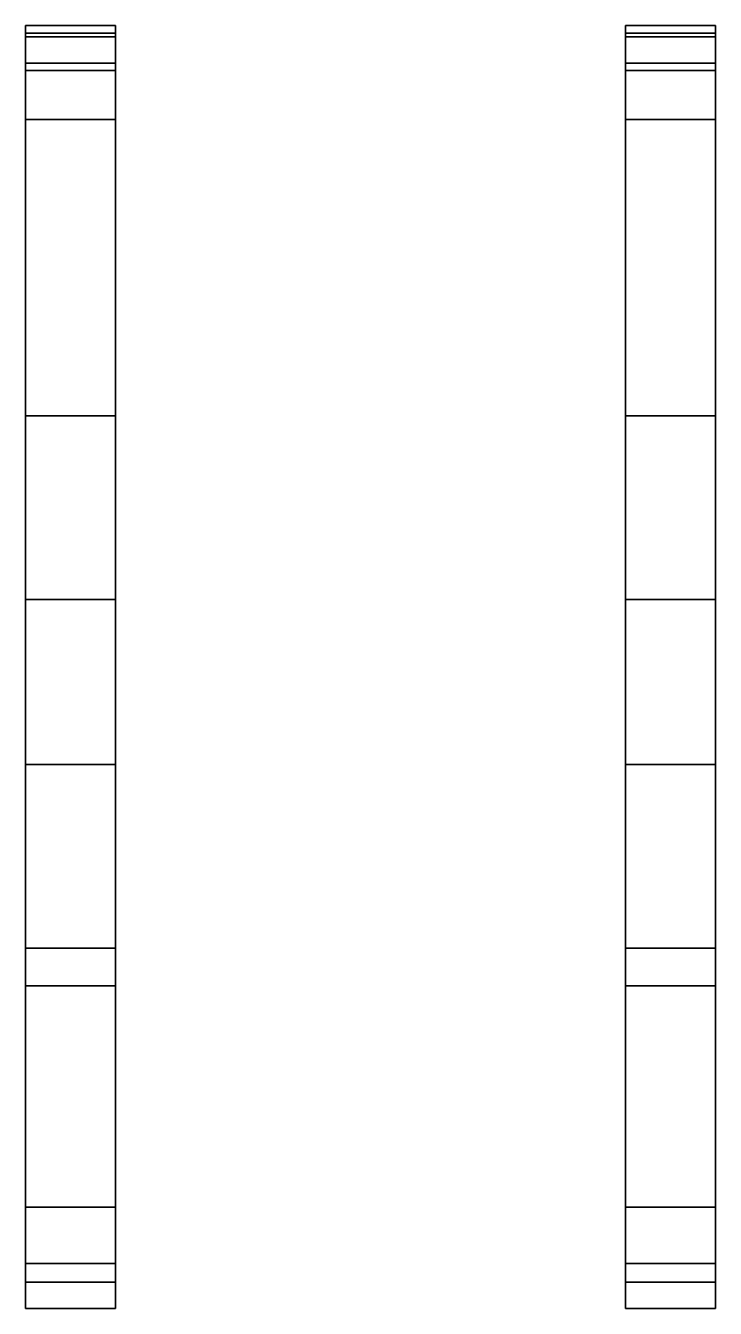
# Model space of a CAD drawing. Extents: x -0.92 to 0.92, y -1.72 to 1.7.
import ezdxf

# ---------------------------------------------------------------- set-up
doc = ezdxf.new("R2010")
doc.units = 0
doc.layers.add('TRACKS', color=3, linetype='CONTINUOUS')

msp = doc.modelspace()

# ---------------------------------------------------------------- linework, layer by layer
at = {"layer": 'TRACKS'}
for points in [[(-0.68, 1.7, 0.54), (-0.68, 1.68, 0.4), (-0.92, 1.68, 0.4), (-0.92, 1.7, 0.54)], [(-0.92, 1.7, 0.54), (-0.92, 1.68, 0.4), (-0.68, 1.68, 0.4), (-0.68, 1.7, 0.54)], [(-0.68, 1.67, 0.68), (-0.68, 1.7, 0.54), (-0.92, 1.7, 0.54), (-0.92, 1.67, 0.68)], [(-0.92, 1.67, 0.68), (-0.92, 1.7, 0.54), (-0.68, 1.7, 0.54), (-0.68, 1.67, 0.68)], [(-0.92, 1.68, 0.4), (-0.92, 1.6, 0.3), (-0.68, 1.6, 0.3), (-0.68, 1.68, 0.4)], [(-0.68, 1.68, 0.4), (-0.68, 1.6, 0.3), (-0.92, 1.6, 0.3), (-0.92, 1.68, 0.4)], [(0.92, 1.7, 0.54), (0.92, 1.68, 0.4), (0.68, 1.68, 0.4), (0.68, 1.7, 0.54)], [(0.68, 1.7, 0.54), (0.68, 1.68, 0.4), (0.92, 1.68, 0.4), (0.92, 1.7, 0.54)], [(0.68, 1.67, 0.68), (0.68, 1.7, 0.54), (0.92, 1.7, 0.54), (0.92, 1.67, 0.68)], [(0.92, 1.67, 0.68), (0.92, 1.7, 0.54), (0.68, 1.7, 0.54), (0.68, 1.67, 0.68)], [(0.92, 1.68, 0.4), (0.92, 1.6, 0.3), (0.68, 1.6, 0.3), (0.68, 1.68, 0.4)], [(0.68, 1.68, 0.4), (0.68, 1.6, 0.3), (0.92, 1.6, 0.3), (0.92, 1.68, 0.4)], [(-0.92, 1.58, 0.77), (-0.92, 1.67, 0.68), (-0.68, 1.67, 0.68), (-0.68, 1.58, 0.77)], [(-0.68, 1.58, 0.77), (-0.68, 1.67, 0.68), (-0.92, 1.67, 0.68), (-0.92, 1.58, 0.77)], [(0.92, 1.58, 0.77), (0.92, 1.67, 0.68), (0.68, 1.67, 0.68), (0.68, 1.58, 0.77)], [(0.68, 1.58, 0.77), (0.68, 1.67, 0.68), (0.92, 1.67, 0.68), (0.92, 1.58, 0.77)], [(-0.68, 1.6, 0.3), (-0.68, 0.66, 0.01), (-0.92, 0.66, 0.01), (-0.92, 1.6, 0.3)], [(-0.92, 1.6, 0.3), (-0.92, 0.66, 0.01), (-0.68, 0.66, 0.01), (-0.68, 1.6, 0.3)], [(-0.68, 1.45, 0.79), (-0.68, 1.58, 0.77), (-0.92, 1.58, 0.77), (-0.92, 1.45, 0.79)], [(-0.92, 1.45, 0.79), (-0.92, 1.58, 0.77), (-0.68, 1.58, 0.77), (-0.68, 1.45, 0.79)], [(0.68, 1.6, 0.3), (0.68, 0.66, 0.01), (0.92, 0.66, 0.01), (0.92, 1.6, 0.3)], [(0.92, 1.6, 0.3), (0.92, 0.66, 0.01), (0.68, 0.66, 0.01), (0.68, 1.6, 0.3)], [(0.68, 1.45, 0.79), (0.68, 1.58, 0.77), (0.92, 1.58, 0.77), (0.92, 1.45, 0.79)], [(0.92, 1.45, 0.79), (0.92, 1.58, 0.77), (0.68, 1.58, 0.77), (0.68, 1.45, 0.79)], [(-0.68, 0.17, 0.81), (-0.68, 1.45, 0.79), (-0.92, 1.45, 0.79), (-0.92, 0.17, 0.81)], [(-0.92, 0.17, 0.81), (-0.92, 1.45, 0.79), (-0.68, 1.45, 0.79), (-0.68, 0.17, 0.81)], [(0.92, 0.17, 0.81), (0.92, 1.45, 0.79), (0.68, 1.45, 0.79), (0.68, 0.17, 0.81)], [(0.68, 0.17, 0.81), (0.68, 1.45, 0.79), (0.92, 1.45, 0.79), (0.92, 0.17, 0.81)], [(-0.92, 0.66, 0.01), (-0.92, -0.86, 0.01), (-0.68, -0.86, 0.01), (-0.68, 0.66, 0.01)], [(-0.68, 0.66, 0.01), (-0.68, -0.86, 0.01), (-0.92, -0.86, 0.01), (-0.92, 0.66, 0.01)], [(0.92, 0.66, 0.01), (0.92, -0.86, 0.01), (0.68, -0.86, 0.01), (0.68, 0.66, 0.01)], [(0.68, 0.66, 0.01), (0.68, -0.86, 0.01), (0.92, -0.86, 0.01), (0.92, 0.66, 0.01)], [(-0.68, -0.27, 0.77), (-0.68, 0.17, 0.81), (-0.92, 0.17, 0.81), (-0.92, -0.27, 0.77)], [(-0.92, -0.27, 0.77), (-0.92, 0.17, 0.81), (-0.68, 0.17, 0.81), (-0.68, -0.27, 0.77)], [(0.68, -0.27, 0.77), (0.68, 0.17, 0.81), (0.92, 0.17, 0.81), (0.92, -0.27, 0.77)], [(0.92, -0.27, 0.77), (0.92, 0.17, 0.81), (0.68, 0.17, 0.81), (0.68, -0.27, 0.77)], [(-0.92, -0.76, 0.76), (-0.92, -0.27, 0.77), (-0.68, -0.27, 0.77), (-0.68, -0.76, 0.76)], [(-0.68, -0.76, 0.76), (-0.68, -0.27, 0.77), (-0.92, -0.27, 0.77), (-0.92, -0.76, 0.76)], [(0.92, -0.76, 0.76), (0.92, -0.27, 0.77), (0.68, -0.27, 0.77), (0.68, -0.76, 0.76)], [(0.68, -0.76, 0.76), (0.68, -0.27, 0.77), (0.92, -0.27, 0.77), (0.92, -0.76, 0.76)], [(-0.68, -1.45, 0.78), (-0.68, -0.76, 0.76), (-0.92, -0.76, 0.76), (-0.92, -1.45, 0.78)], [(-0.92, -1.45, 0.78), (-0.92, -0.76, 0.76), (-0.68, -0.76, 0.76), (-0.68, -1.45, 0.78)], [(0.68, -1.45, 0.78), (0.68, -0.76, 0.76), (0.92, -0.76, 0.76), (0.92, -1.45, 0.78)], [(0.92, -1.45, 0.78), (0.92, -0.76, 0.76), (0.68, -0.76, 0.76), (0.68, -1.45, 0.78)], [(-0.68, -0.86, 0.01), (-0.68, -1.6, 0.27), (-0.92, -1.6, 0.27), (-0.92, -0.86, 0.01)], [(-0.92, -0.86, 0.01), (-0.92, -1.6, 0.27), (-0.68, -1.6, 0.27), (-0.68, -0.86, 0.01)], [(0.68, -0.86, 0.01), (0.68, -1.6, 0.27), (0.92, -1.6, 0.27), (0.92, -0.86, 0.01)], [(0.92, -0.86, 0.01), (0.92, -1.6, 0.27), (0.68, -1.6, 0.27), (0.68, -0.86, 0.01)], [(-0.92, -1.65, 0.72), (-0.92, -1.45, 0.78), (-0.68, -1.45, 0.78), (-0.68, -1.65, 0.72)], [(-0.68, -1.65, 0.72), (-0.68, -1.45, 0.78), (-0.92, -1.45, 0.78), (-0.92, -1.65, 0.72)], [(0.92, -1.65, 0.72), (0.92, -1.45, 0.78), (0.68, -1.45, 0.78), (0.68, -1.65, 0.72)], [(0.68, -1.65, 0.72), (0.68, -1.45, 0.78), (0.92, -1.45, 0.78), (0.92, -1.65, 0.72)], [(-0.92, -1.6, 0.27), (-0.92, -1.72, 0.42), (-0.68, -1.72, 0.42), (-0.68, -1.6, 0.27)], [(-0.68, -1.6, 0.27), (-0.68, -1.72, 0.42), (-0.92, -1.72, 0.42), (-0.92, -1.6, 0.27)], [(0.92, -1.6, 0.27), (0.92, -1.72, 0.42), (0.68, -1.72, 0.42), (0.68, -1.6, 0.27)], [(0.68, -1.6, 0.27), (0.68, -1.72, 0.42), (0.92, -1.72, 0.42), (0.92, -1.6, 0.27)], [(-0.68, -1.72, 0.57), (-0.68, -1.65, 0.72), (-0.92, -1.65, 0.72), (-0.92, -1.72, 0.57)], [(-0.92, -1.72, 0.57), (-0.92, -1.65, 0.72), (-0.68, -1.65, 0.72), (-0.68, -1.72, 0.57)], [(0.68, -1.72, 0.57), (0.68, -1.65, 0.72), (0.92, -1.65, 0.72), (0.92, -1.72, 0.57)], [(0.92, -1.72, 0.57), (0.92, -1.65, 0.72), (0.68, -1.65, 0.72), (0.68, -1.72, 0.57)], [(-0.92, -1.72, 0.42), (-0.92, -1.72, 0.57), (-0.68, -1.72, 0.57), (-0.68, -1.72, 0.42)], [(-0.68, -1.72, 0.42), (-0.68, -1.72, 0.57), (-0.92, -1.72, 0.57), (-0.92, -1.72, 0.42)], [(0.68, -1.72, 0.42), (0.68, -1.72, 0.57), (0.92, -1.72, 0.57), (0.92, -1.72, 0.42)], [(0.92, -1.72, 0.42), (0.92, -1.72, 0.57), (0.68, -1.72, 0.57), (0.68, -1.72, 0.42)]]:
    msp.add_3dface(points, dxfattribs=at)

doc.saveas('drawing.dxf')
